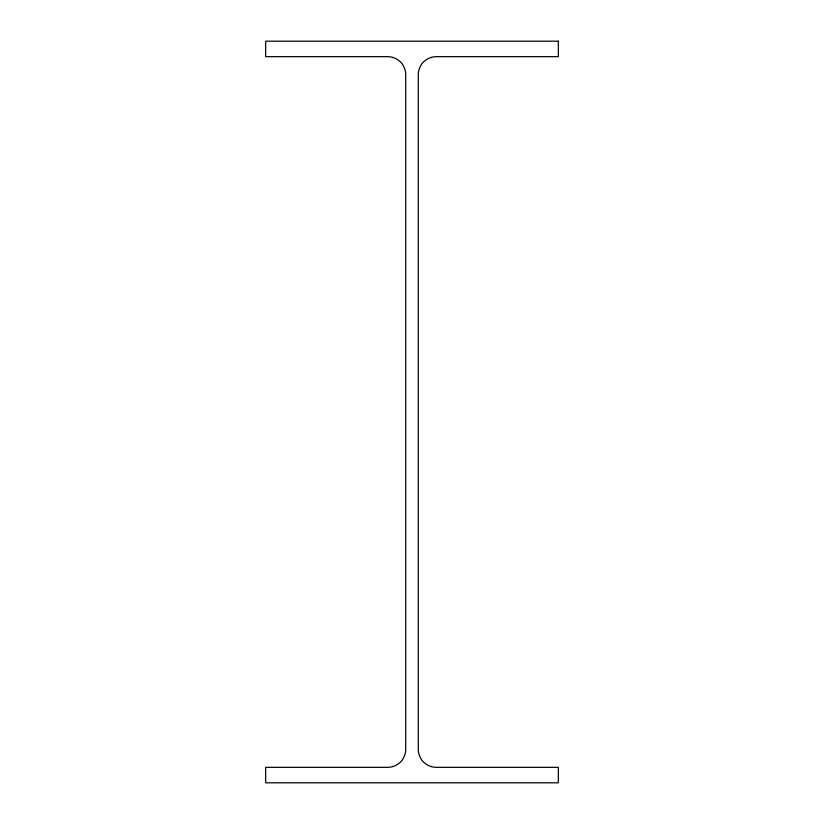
<?xml version="1.0" encoding="UTF-8"?>
<svg xmlns="http://www.w3.org/2000/svg" width="824" height="824" viewBox="0 0 824 824"><rect width="100%" height="100%" fill="white"/><g stroke="black" fill="none" stroke-linecap="round" stroke-linejoin="round"><path stroke-width="1.24" d="M558.342 41.2L265.658 41.2L265.658 56.66L387.733 56.66A17.974 17.974 0 0 1 405.707 74.644L405.707 749.356A17.974 17.974 0 0 1 387.733 767.34L265.658 767.34L265.658 782.8L558.342 782.8L558.342 767.34L436.267 767.34A17.974 17.974 0 0 1 418.293 749.356L418.293 74.644A17.974 17.974 0 0 1 436.267 56.66L558.342 56.66L558.342 41.2"/></g></svg>
